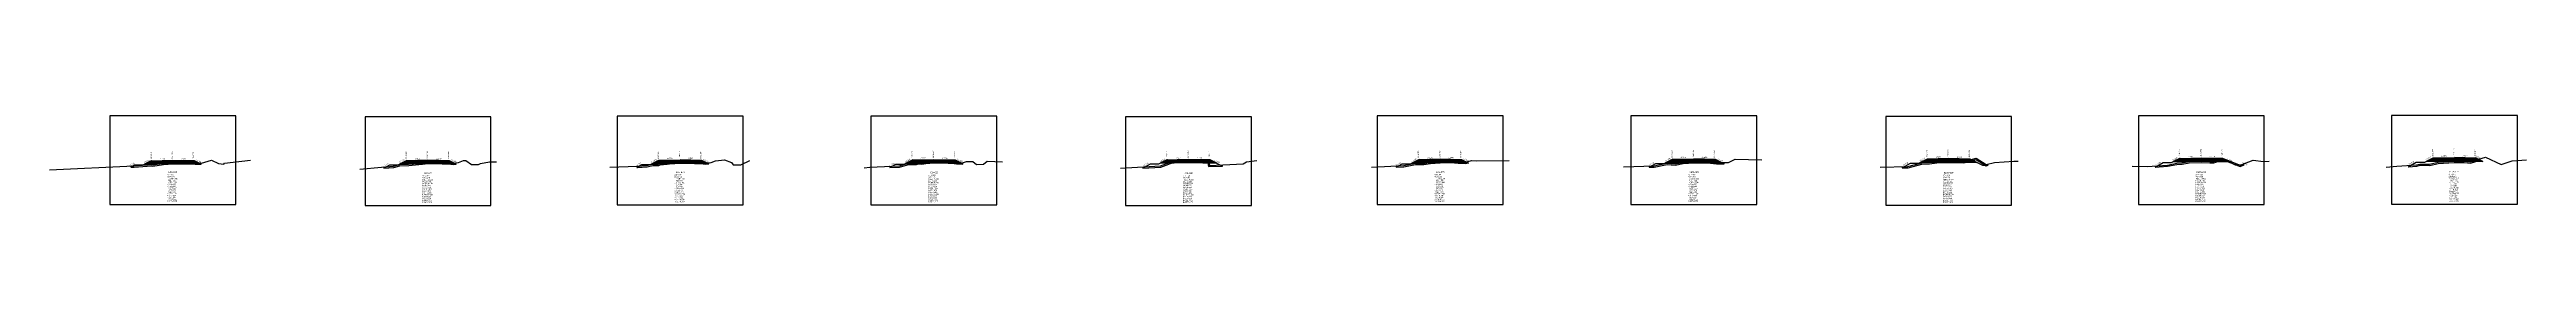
# Model space of a CAD drawing. Extents: x -7 to 78429, y 1189 to 1262.
# Drawn here: x 34332 to 34916, y 1230 to 1251 of the extents above; entities that cross this region are included whole.
import ezdxf
from ezdxf.enums import TextEntityAlignment as Align

# ---------------------------------------------------------------- set-up
doc = ezdxf.new("R2010")
doc.units = 0

msp = doc.modelspace()

# ---------------------------------------------------------------- linework, layer by layer
at = {"layer": 'A4_BORDER', "color": 7}
for points in [[(34345.98, 1229.894), (34375.68, 1229.894), (34375.68, 1250.894), (34345.98, 1250.894), (34345.98, 1229.894)], [(34406.173, 1229.672), (34435.873, 1229.672), (34435.873, 1250.672), (34406.173, 1250.672), (34406.173, 1229.672)], [(34465.668, 1229.85), (34495.368, 1229.85), (34495.368, 1250.85), (34465.668, 1250.85), (34465.668, 1229.85)], [(34525.544, 1229.808), (34555.244, 1229.808), (34555.244, 1250.808), (34525.544, 1250.808), (34525.544, 1229.808)], [(34585.62, 1229.653), (34615.32, 1229.653), (34615.32, 1250.653), (34585.62, 1250.653), (34585.62, 1229.653)], [(34644.977, 1229.909), (34674.677, 1229.909), (34674.677, 1250.909), (34644.977, 1250.909), (34644.977, 1229.909)], [(34704.823, 1229.894), (34734.523, 1229.894), (34734.523, 1250.894), (34704.823, 1250.894), (34704.823, 1229.894)], [(34764.927, 1229.748), (34794.627, 1229.748), (34794.627, 1250.748), (34764.927, 1250.748), (34764.927, 1229.748)], [(34824.53, 1229.904), (34854.23, 1229.904), (34854.23, 1250.904), (34824.53, 1250.904), (34824.53, 1229.904)], [(34884.245, 1230.014), (34913.945, 1230.014), (34913.945, 1251.014), (34884.245, 1251.014), (34884.245, 1230.014)]]:
    msp.add_lwpolyline(points, dxfattribs=at)
at = {"layer": 'CLEAR_GROUND', "color": 8}
for points in [[(34350.904, 1238.744), (34351.679, 1238.78), (34355.776, 1239.093), (34356.151, 1238.999), (34358.662, 1239.369), (34360.82, 1239.557), (34364.071, 1239.565), (34366.076, 1239.431), (34367.499, 1239.438)], [(34410.604, 1238.522), (34412.979, 1238.701), (34414.4, 1239.067), (34416.477, 1239.133), (34418.12, 1239.336), (34419.717, 1239.462), (34421.077, 1239.631), (34424.808, 1239.692), (34426.982, 1239.408), (34427.704, 1239.492)], [(34470.304, 1238.7), (34470.42, 1238.705), (34472.738, 1238.837), (34474.069, 1239.18), (34475.46, 1239.168), (34475.835, 1239.347), (34477.481, 1239.441), (34478.006, 1239.577), (34479.247, 1239.621), (34480.568, 1239.795), (34484.162, 1239.833), (34486.448, 1239.498), (34487.267, 1239.519)], [(34530.004, 1238.658), (34532.273, 1238.737), (34534.181, 1239.304), (34536.259, 1239.352), (34536.735, 1239.539), (34537.509, 1239.478), (34538.486, 1239.647), (34540.396, 1239.803), (34543.6, 1239.886), (34545.74, 1239.522), (34547.174, 1239.503), (34547.246, 1239.526)], [(34589.704, 1238.503), (34593.882, 1238.75), (34598.072, 1240.302), (34598.934, 1240.122), (34600.482, 1240.169), (34604.442, 1240.192), (34604.898, 1240.261), (34605.185, 1238.877), (34608.455, 1239.019)], [(34649.404, 1238.759), (34651.261, 1238.847), (34654.031, 1239.398), (34655.981, 1239.362), (34657.519, 1239.63), (34659.831, 1239.816), (34663.156, 1239.841), (34664.033, 1239.674), (34665.856, 1239.601), (34666.443, 1239.764)], [(34709.104, 1238.744), (34710.303, 1238.784), (34713.333, 1239.364), (34715.246, 1239.225), (34717.146, 1239.596), (34719.696, 1239.779), (34722.887, 1239.788), (34724.976, 1239.531), (34726.845, 1239.554)], [(34768.804, 1238.598), (34770.194, 1238.634), (34773.472, 1239.491), (34775.233, 1239.58), (34776.977, 1239.773), (34779.85, 1239.899), (34782.115, 1239.892), (34783.353, 1239.773), (34786.229, 1240.596), (34788.612, 1239.098), (34789.136, 1239.225)], [(34828.504, 1238.754), (34831.444, 1238.958), (34833.618, 1239.422), (34834.844, 1239.448), (34836.535, 1239.788), (34839.364, 1239.862), (34841.421, 1239.811), (34842.376, 1239.803), (34844.543, 1240.504), (34848.572, 1238.932), (34849.46, 1239.272)], [(34888.204, 1238.864), (34890.194, 1238.986), (34891.002, 1239.204), (34893.274, 1239.156), (34895.28, 1239.618), (34899.04, 1239.898), (34901.363, 1239.853), (34902.86, 1239.697), (34905.142, 1240.421)]]:
    msp.add_lwpolyline(points, dxfattribs=at)
at = {"layer": 'DESIGN_ROAD_TRIMMED', "color": 1}
for points in [[(34350.904, 1238.744), (34351.83, 1239.273), (34353.83, 1239.273), (34355.83, 1240.273), (34355.83, 1240.273), (34355.725, 1240.22), (34355.725, 1240.22), (34355.409, 1240.062), (34355.409, 1240.062), (34355.093, 1239.905), (34355.093, 1239.905), (34354.777, 1239.747), (34354.777, 1239.747), (34354.462, 1239.589), (34354.462, 1239.589), (34354.146, 1239.431), (34360.83, 1239.598), (34360.83, 1239.748), (34360.83, 1239.748), (34360.83, 1239.898), (34360.83, 1239.898), (34360.83, 1240.048), (34360.83, 1240.048), (34360.83, 1240.198), (34360.83, 1240.198), (34360.83, 1240.348), (34360.83, 1240.348), (34360.83, 1240.398), (34360.83, 1240.398), (34360.83, 1240.398), (34360.83, 1240.398), (34360.83, 1240.398), (34360.83, 1240.348), (34360.83, 1240.348), (34360.83, 1240.198), (34360.83, 1240.198), (34360.83, 1240.048), (34360.83, 1240.048), (34360.83, 1239.898), (34360.83, 1239.898), (34360.83, 1239.748), (34360.83, 1239.748), (34360.83, 1239.598), (34367.514, 1239.431), (34367.198, 1239.589), (34367.198, 1239.589), (34366.883, 1239.747), (34366.883, 1239.747), (34366.567, 1239.905), (34366.567, 1239.905), (34366.251, 1240.062), (34366.251, 1240.062), (34365.935, 1240.22), (34365.935, 1240.22), (34365.83, 1240.273), (34365.83, 1240.273), (34367.499, 1239.438)], [(34410.604, 1238.522), (34412.023, 1239.333), (34414.023, 1239.333), (34416.023, 1240.333), (34416.023, 1240.333), (34415.918, 1240.28), (34415.918, 1240.28), (34415.602, 1240.122), (34415.602, 1240.122), (34415.286, 1239.965), (34415.286, 1239.965), (34414.971, 1239.807), (34414.971, 1239.807), (34414.655, 1239.649), (34414.655, 1239.649), (34414.339, 1239.491), (34421.023, 1239.658), (34421.023, 1239.808), (34421.023, 1239.808), (34421.023, 1239.958), (34421.023, 1239.958), (34421.023, 1240.108), (34421.023, 1240.108), (34421.023, 1240.258), (34421.023, 1240.258), (34421.023, 1240.408), (34421.023, 1240.408), (34421.023, 1240.458), (34421.023, 1240.458), (34421.023, 1240.458), (34421.023, 1240.458), (34421.023, 1240.458), (34421.023, 1240.408), (34421.023, 1240.408), (34421.023, 1240.258), (34421.023, 1240.258), (34421.023, 1240.108), (34421.023, 1240.108), (34421.023, 1239.958), (34421.023, 1239.958), (34421.023, 1239.808), (34421.023, 1239.808), (34421.023, 1239.658), (34427.707, 1239.491), (34427.392, 1239.649), (34427.392, 1239.649), (34427.076, 1239.807), (34427.076, 1239.807), (34426.76, 1239.965), (34426.76, 1239.965), (34426.444, 1240.122), (34426.444, 1240.122), (34426.128, 1240.28), (34426.128, 1240.28), (34426.023, 1240.333), (34426.023, 1240.333), (34427.704, 1239.492)], [(34470.304, 1238.7), (34471.518, 1239.393), (34473.518, 1239.393), (34475.518, 1240.393), (34475.518, 1240.393), (34475.413, 1240.34), (34475.413, 1240.34), (34475.097, 1240.182), (34475.097, 1240.182), (34474.781, 1240.025), (34474.781, 1240.025), (34474.465, 1239.867), (34474.465, 1239.867), (34474.149, 1239.709), (34474.149, 1239.709), (34473.834, 1239.551), (34480.518, 1239.718), (34480.518, 1239.868), (34480.518, 1239.868), (34480.518, 1240.018), (34480.518, 1240.018), (34480.518, 1240.168), (34480.518, 1240.168), (34480.518, 1240.318), (34480.518, 1240.318), (34480.518, 1240.468), (34480.518, 1240.468), (34480.518, 1240.518), (34480.518, 1240.518), (34480.518, 1240.518), (34480.518, 1240.518), (34480.518, 1240.518), (34480.518, 1240.468), (34480.518, 1240.468), (34480.518, 1240.318), (34480.518, 1240.318), (34480.518, 1240.168), (34480.518, 1240.168), (34480.518, 1240.018), (34480.518, 1240.018), (34480.518, 1239.868), (34480.518, 1239.868), (34480.518, 1239.718), (34487.202, 1239.551), (34486.886, 1239.709), (34486.886, 1239.709), (34486.57, 1239.867), (34486.57, 1239.867), (34486.255, 1240.025), (34486.255, 1240.025), (34485.939, 1240.182), (34485.939, 1240.182), (34485.623, 1240.34), (34485.623, 1240.34), (34485.518, 1240.393), (34485.518, 1240.393), (34487.267, 1239.519)], [(34530.004, 1238.658), (34531.394, 1239.452), (34533.394, 1239.452), (34535.394, 1240.452), (34535.394, 1240.452), (34535.289, 1240.399), (34535.289, 1240.399), (34534.973, 1240.241), (34534.973, 1240.241), (34534.657, 1240.084), (34534.657, 1240.084), (34534.341, 1239.926), (34534.341, 1239.926), (34534.026, 1239.768), (34534.026, 1239.768), (34533.71, 1239.61), (34540.394, 1239.777), (34540.394, 1239.927), (34540.394, 1239.927), (34540.394, 1240.077), (34540.394, 1240.077), (34540.394, 1240.227), (34540.394, 1240.227), (34540.394, 1240.377), (34540.394, 1240.377), (34540.394, 1240.527), (34540.394, 1240.527), (34540.394, 1240.577), (34540.394, 1240.577), (34540.394, 1240.577), (34540.394, 1240.577), (34540.394, 1240.577), (34540.394, 1240.527), (34540.394, 1240.527), (34540.394, 1240.377), (34540.394, 1240.377), (34540.394, 1240.227), (34540.394, 1240.227), (34540.394, 1240.077), (34540.394, 1240.077), (34540.394, 1239.927), (34540.394, 1239.927), (34540.394, 1239.777), (34547.078, 1239.61), (34546.763, 1239.768), (34546.763, 1239.768), (34546.447, 1239.926), (34546.447, 1239.926), (34546.131, 1240.084), (34546.131, 1240.084), (34545.815, 1240.241), (34545.815, 1240.241), (34545.499, 1240.399), (34545.499, 1240.399), (34545.394, 1240.452), (34545.394, 1240.452), (34547.246, 1239.526)], [(34589.704, 1238.503), (34591.47, 1239.512), (34593.47, 1239.512), (34595.47, 1240.512), (34595.47, 1240.512), (34595.364, 1240.459), (34595.364, 1240.459), (34595.049, 1240.301), (34595.049, 1240.301), (34594.733, 1240.144), (34594.733, 1240.144), (34594.417, 1239.986), (34594.417, 1239.986), (34594.101, 1239.828), (34594.101, 1239.828), (34593.785, 1239.67), (34600.47, 1239.837), (34600.47, 1239.987), (34600.47, 1239.987), (34600.47, 1240.137), (34600.47, 1240.137), (34600.47, 1240.287), (34600.47, 1240.287), (34600.47, 1240.437), (34600.47, 1240.437), (34600.47, 1240.587), (34600.47, 1240.587), (34600.47, 1240.637), (34600.47, 1240.637), (34600.47, 1240.637), (34600.47, 1240.637), (34600.47, 1240.637), (34600.47, 1240.587), (34600.47, 1240.587), (34600.47, 1240.437), (34600.47, 1240.437), (34600.47, 1240.287), (34600.47, 1240.287), (34600.47, 1240.137), (34600.47, 1240.137), (34600.47, 1239.987), (34600.47, 1239.987), (34600.47, 1239.837), (34607.154, 1239.67), (34606.838, 1239.828), (34606.838, 1239.828), (34606.522, 1239.986), (34606.522, 1239.986), (34606.206, 1240.144), (34606.206, 1240.144), (34605.891, 1240.301), (34605.891, 1240.301), (34605.575, 1240.459), (34605.575, 1240.459), (34605.47, 1240.512), (34605.47, 1240.512), (34608.455, 1239.019)], [(34649.404, 1238.759), (34650.827, 1239.572), (34652.827, 1239.572), (34654.827, 1240.572), (34654.827, 1240.572), (34654.722, 1240.519), (34654.722, 1240.519), (34654.406, 1240.361), (34654.406, 1240.361), (34654.09, 1240.204), (34654.09, 1240.204), (34653.774, 1240.046), (34653.774, 1240.046), (34653.458, 1239.888), (34653.458, 1239.888), (34653.143, 1239.73), (34659.827, 1239.897), (34659.827, 1240.047), (34659.827, 1240.047), (34659.827, 1240.197), (34659.827, 1240.197), (34659.827, 1240.347), (34659.827, 1240.347), (34659.827, 1240.497), (34659.827, 1240.497), (34659.827, 1240.647), (34659.827, 1240.647), (34659.827, 1240.697), (34659.827, 1240.697), (34659.827, 1240.697), (34659.827, 1240.697), (34659.827, 1240.697), (34659.827, 1240.647), (34659.827, 1240.647), (34659.827, 1240.497), (34659.827, 1240.497), (34659.827, 1240.347), (34659.827, 1240.347), (34659.827, 1240.197), (34659.827, 1240.197), (34659.827, 1240.047), (34659.827, 1240.047), (34659.827, 1239.897), (34666.511, 1239.73), (34666.195, 1239.888), (34666.195, 1239.888), (34665.88, 1240.046), (34665.88, 1240.046), (34665.564, 1240.204), (34665.564, 1240.204), (34665.248, 1240.361), (34665.248, 1240.361), (34664.932, 1240.519), (34664.932, 1240.519), (34664.827, 1240.572), (34664.827, 1240.572), (34666.443, 1239.764)], [(34709.104, 1238.744), (34710.673, 1239.64), (34712.673, 1239.64), (34714.673, 1240.64), (34714.673, 1240.64), (34714.568, 1240.587), (34714.568, 1240.587), (34714.252, 1240.429), (34714.252, 1240.429), (34713.936, 1240.272), (34713.936, 1240.272), (34713.621, 1240.114), (34713.621, 1240.114), (34713.305, 1239.956), (34713.305, 1239.956), (34712.989, 1239.798), (34719.673, 1239.965), (34719.673, 1240.115), (34719.673, 1240.115), (34719.673, 1240.265), (34719.673, 1240.265), (34719.673, 1240.415), (34719.673, 1240.415), (34719.673, 1240.565), (34719.673, 1240.565), (34719.673, 1240.715), (34719.673, 1240.715), (34719.673, 1240.765), (34719.673, 1240.765), (34719.673, 1240.765), (34719.673, 1240.765), (34719.673, 1240.765), (34719.673, 1240.715), (34719.673, 1240.715), (34719.673, 1240.565), (34719.673, 1240.565), (34719.673, 1240.415), (34719.673, 1240.415), (34719.673, 1240.265), (34719.673, 1240.265), (34719.673, 1240.115), (34719.673, 1240.115), (34719.673, 1239.965), (34726.357, 1239.798), (34726.042, 1239.956), (34726.042, 1239.956), (34725.726, 1240.114), (34725.726, 1240.114), (34725.41, 1240.272), (34725.41, 1240.272), (34725.094, 1240.429), (34725.094, 1240.429), (34724.778, 1240.587), (34724.778, 1240.587), (34724.673, 1240.64), (34724.673, 1240.64), (34726.845, 1239.554)], [(34768.804, 1238.598), (34770.777, 1239.725), (34772.777, 1239.725), (34774.777, 1240.725), (34774.777, 1240.725), (34774.672, 1240.672), (34774.672, 1240.672), (34774.356, 1240.514), (34774.356, 1240.514), (34774.04, 1240.357), (34774.04, 1240.357), (34773.724, 1240.199), (34773.724, 1240.199), (34773.408, 1240.041), (34773.408, 1240.041), (34773.093, 1239.883), (34779.777, 1240.05), (34779.777, 1240.2), (34779.777, 1240.2), (34779.777, 1240.35), (34779.777, 1240.35), (34779.777, 1240.5), (34779.777, 1240.5), (34779.777, 1240.65), (34779.777, 1240.65), (34779.777, 1240.8), (34779.777, 1240.8), (34779.777, 1240.85), (34779.777, 1240.85), (34779.777, 1240.85), (34779.777, 1240.85), (34779.777, 1240.85), (34779.777, 1240.8), (34779.777, 1240.8), (34779.777, 1240.65), (34779.777, 1240.65), (34779.777, 1240.5), (34779.777, 1240.5), (34779.777, 1240.35), (34779.777, 1240.35), (34779.777, 1240.2), (34779.777, 1240.2), (34779.777, 1240.05), (34786.461, 1239.883), (34786.145, 1240.041), (34786.145, 1240.041), (34785.83, 1240.199), (34785.83, 1240.199), (34785.514, 1240.357), (34785.514, 1240.357), (34785.198, 1240.514), (34785.198, 1240.514), (34784.882, 1240.672), (34784.882, 1240.672), (34784.777, 1240.725), (34784.777, 1240.725), (34787.777, 1239.225), (34789.136, 1239.225)], [(34828.504, 1238.754), (34830.38, 1239.826), (34832.38, 1239.826), (34834.38, 1240.826), (34834.38, 1240.826), (34834.275, 1240.773), (34834.275, 1240.773), (34833.959, 1240.615), (34833.959, 1240.615), (34833.643, 1240.458), (34833.643, 1240.458), (34833.327, 1240.3), (34833.327, 1240.3), (34833.012, 1240.142), (34833.012, 1240.142), (34832.696, 1239.984), (34839.38, 1240.151), (34839.38, 1240.301), (34839.38, 1240.301), (34839.38, 1240.451), (34839.38, 1240.451), (34839.38, 1240.601), (34839.38, 1240.601), (34839.38, 1240.751), (34839.38, 1240.751), (34839.38, 1240.901), (34839.38, 1240.901), (34839.38, 1240.951), (34839.38, 1240.951), (34839.38, 1240.951), (34839.38, 1240.951), (34839.38, 1240.951), (34839.38, 1240.901), (34839.38, 1240.901), (34839.38, 1240.751), (34839.38, 1240.751), (34839.38, 1240.601), (34839.38, 1240.601), (34839.38, 1240.451), (34839.38, 1240.451), (34839.38, 1240.301), (34839.38, 1240.301), (34839.38, 1240.151), (34846.064, 1239.984), (34845.748, 1240.142), (34845.748, 1240.142), (34845.433, 1240.3), (34845.433, 1240.3), (34845.117, 1240.458), (34845.117, 1240.458), (34844.801, 1240.615), (34844.801, 1240.615), (34844.485, 1240.773), (34844.485, 1240.773), (34844.38, 1240.826), (34844.38, 1240.826), (34847.38, 1239.326), (34849.38, 1239.326), (34849.46, 1239.272)], [(34888.204, 1238.864), (34890.095, 1239.944), (34892.095, 1239.944), (34894.095, 1240.944), (34894.095, 1240.944), (34893.99, 1240.891), (34893.99, 1240.891), (34893.674, 1240.733), (34893.674, 1240.733), (34893.358, 1240.576), (34893.358, 1240.576), (34893.043, 1240.418), (34893.043, 1240.418), (34892.727, 1240.26), (34892.727, 1240.26), (34892.411, 1240.102), (34899.095, 1240.269), (34899.095, 1240.419), (34899.095, 1240.419), (34899.095, 1240.569), (34899.095, 1240.569), (34899.095, 1240.719), (34899.095, 1240.719), (34899.095, 1240.869), (34899.095, 1240.869), (34899.095, 1241.019), (34899.095, 1241.019), (34899.095, 1241.069), (34899.095, 1241.069), (34899.095, 1241.069), (34899.095, 1241.069), (34899.095, 1241.069), (34899.095, 1241.019), (34899.095, 1241.019), (34899.095, 1240.869), (34899.095, 1240.869), (34899.095, 1240.719), (34899.095, 1240.719), (34899.095, 1240.569), (34899.095, 1240.569), (34899.095, 1240.419), (34899.095, 1240.419), (34899.095, 1240.269), (34905.779, 1240.102), (34905.464, 1240.26), (34905.464, 1240.26), (34905.148, 1240.418), (34905.148, 1240.418), (34904.832, 1240.576), (34904.832, 1240.576), (34904.516, 1240.733), (34904.516, 1240.733), (34904.2, 1240.891), (34904.2, 1240.891), (34904.095, 1240.944), (34904.095, 1240.944), (34905.142, 1240.421)]]:
    msp.add_lwpolyline(points, dxfattribs=at)
at = {"layer": 'FINISHED_ROAD', "color": 2}
for points in [[(34351.83, 1239.273), (34353.83, 1239.273), (34355.83, 1240.273), (34355.83, 1240.273), (34360.83, 1240.398), (34365.83, 1240.273), (34365.83, 1240.273)], [(34412.023, 1239.333), (34414.023, 1239.333), (34416.023, 1240.333), (34416.023, 1240.333), (34421.023, 1240.458), (34426.023, 1240.333), (34426.023, 1240.333)], [(34471.518, 1239.393), (34473.518, 1239.393), (34475.518, 1240.393), (34475.518, 1240.393), (34480.518, 1240.518), (34485.518, 1240.393), (34485.518, 1240.393)], [(34531.394, 1239.452), (34533.394, 1239.452), (34535.394, 1240.452), (34535.394, 1240.452), (34540.394, 1240.577), (34545.394, 1240.452), (34545.394, 1240.452)], [(34591.47, 1239.512), (34593.47, 1239.512), (34595.47, 1240.512), (34595.47, 1240.512), (34600.47, 1240.637), (34605.47, 1240.512), (34605.47, 1240.512)], [(34650.827, 1239.572), (34652.827, 1239.572), (34654.827, 1240.572), (34654.827, 1240.572), (34659.827, 1240.697), (34664.827, 1240.572), (34664.827, 1240.572)], [(34710.673, 1239.64), (34712.673, 1239.64), (34714.673, 1240.64), (34714.673, 1240.64), (34719.673, 1240.765), (34724.673, 1240.64), (34724.673, 1240.64)], [(34770.777, 1239.725), (34772.777, 1239.725), (34774.777, 1240.725), (34774.777, 1240.725), (34779.777, 1240.85), (34784.777, 1240.725), (34784.777, 1240.725), (34787.777, 1239.225)], [(34830.38, 1239.826), (34832.38, 1239.826), (34834.38, 1240.826), (34834.38, 1240.826), (34839.38, 1240.951), (34844.38, 1240.826), (34844.38, 1240.826), (34847.38, 1239.326), (34849.38, 1239.326)], [(34890.095, 1239.944), (34892.095, 1239.944), (34894.095, 1240.944), (34894.095, 1240.944), (34899.095, 1241.069), (34904.095, 1240.944), (34904.095, 1240.944)]]:
    msp.add_lwpolyline(points, dxfattribs=at)
at = {"layer": 'LAYER_0', "color": 4}
for points in [[(34355.83, 1240.273), (34355.725, 1240.22), (34360.83, 1240.348), (34360.83, 1240.398)], [(34416.023, 1240.333), (34415.918, 1240.28), (34421.023, 1240.408), (34421.023, 1240.458)], [(34475.518, 1240.393), (34475.413, 1240.34), (34480.518, 1240.468), (34480.518, 1240.518)], [(34535.394, 1240.452), (34535.289, 1240.399), (34540.394, 1240.527), (34540.394, 1240.577)], [(34595.47, 1240.512), (34595.364, 1240.459), (34600.47, 1240.587), (34600.47, 1240.637)], [(34654.827, 1240.572), (34654.722, 1240.519), (34659.827, 1240.647), (34659.827, 1240.697)], [(34714.673, 1240.64), (34714.568, 1240.587), (34719.673, 1240.715), (34719.673, 1240.765)], [(34774.777, 1240.725), (34774.672, 1240.672), (34779.777, 1240.8), (34779.777, 1240.85)], [(34834.38, 1240.826), (34834.275, 1240.773), (34839.38, 1240.901), (34839.38, 1240.951)], [(34894.095, 1240.944), (34893.99, 1240.891), (34899.095, 1241.019), (34899.095, 1241.069)]]:
    msp.add_lwpolyline(points, dxfattribs=at)
at = {"layer": 'LAYER_1', "color": 4}
for points in [[(34355.725, 1240.22), (34355.409, 1240.062), (34360.83, 1240.198), (34360.83, 1240.348)], [(34415.918, 1240.28), (34415.602, 1240.122), (34421.023, 1240.258), (34421.023, 1240.408)], [(34475.413, 1240.34), (34475.097, 1240.182), (34480.518, 1240.318), (34480.518, 1240.468)], [(34535.289, 1240.399), (34534.973, 1240.241), (34540.394, 1240.377), (34540.394, 1240.527)], [(34595.364, 1240.459), (34595.049, 1240.301), (34600.47, 1240.437), (34600.47, 1240.587)], [(34654.722, 1240.519), (34654.406, 1240.361), (34659.827, 1240.497), (34659.827, 1240.647)], [(34714.568, 1240.587), (34714.252, 1240.429), (34719.673, 1240.565), (34719.673, 1240.715)], [(34774.672, 1240.672), (34774.356, 1240.514), (34779.777, 1240.65), (34779.777, 1240.8)], [(34834.275, 1240.773), (34833.959, 1240.615), (34839.38, 1240.751), (34839.38, 1240.901)], [(34893.99, 1240.891), (34893.674, 1240.733), (34899.095, 1240.869), (34899.095, 1241.019)]]:
    msp.add_lwpolyline(points, dxfattribs=at)
at = {"layer": 'LAYER_10', "color": 6}
for points in [[(34366.883, 1239.747), (34367.198, 1239.589), (34360.83, 1239.748), (34360.83, 1239.898)], [(34427.076, 1239.807), (34427.392, 1239.649), (34421.023, 1239.808), (34421.023, 1239.958)], [(34486.57, 1239.867), (34486.886, 1239.709), (34480.518, 1239.868), (34480.518, 1240.018)], [(34546.447, 1239.926), (34546.763, 1239.768), (34540.394, 1239.927), (34540.394, 1240.077)], [(34606.522, 1239.986), (34606.838, 1239.828), (34600.47, 1239.987), (34600.47, 1240.137)], [(34665.88, 1240.046), (34666.195, 1239.888), (34659.827, 1240.047), (34659.827, 1240.197)], [(34725.726, 1240.114), (34726.042, 1239.956), (34719.673, 1240.115), (34719.673, 1240.265)], [(34785.83, 1240.199), (34786.145, 1240.041), (34779.777, 1240.2), (34779.777, 1240.35)], [(34845.433, 1240.3), (34845.748, 1240.142), (34839.38, 1240.301), (34839.38, 1240.451)], [(34905.148, 1240.418), (34905.464, 1240.26), (34899.095, 1240.419), (34899.095, 1240.569)]]:
    msp.add_lwpolyline(points, dxfattribs=at)
at = {"layer": 'LAYER_11', "color": 6}
for points in [[(34367.198, 1239.589), (34367.514, 1239.431), (34360.83, 1239.598), (34360.83, 1239.748)], [(34427.392, 1239.649), (34427.707, 1239.491), (34421.023, 1239.658), (34421.023, 1239.808)], [(34486.886, 1239.709), (34487.202, 1239.551), (34480.518, 1239.718), (34480.518, 1239.868)], [(34546.763, 1239.768), (34547.078, 1239.61), (34540.394, 1239.777), (34540.394, 1239.927)], [(34606.838, 1239.828), (34607.154, 1239.67), (34600.47, 1239.837), (34600.47, 1239.987)], [(34666.195, 1239.888), (34666.511, 1239.73), (34659.827, 1239.897), (34659.827, 1240.047)], [(34726.042, 1239.956), (34726.357, 1239.798), (34719.673, 1239.965), (34719.673, 1240.115)], [(34786.145, 1240.041), (34786.461, 1239.883), (34779.777, 1240.05), (34779.777, 1240.2)], [(34845.748, 1240.142), (34846.064, 1239.984), (34839.38, 1240.151), (34839.38, 1240.301)], [(34905.464, 1240.26), (34905.779, 1240.102), (34899.095, 1240.269), (34899.095, 1240.419)]]:
    msp.add_lwpolyline(points, dxfattribs=at)
at = {"layer": 'LAYER_2', "color": 4}
for points in [[(34355.409, 1240.062), (34355.093, 1239.905), (34360.83, 1240.048), (34360.83, 1240.198)], [(34415.602, 1240.122), (34415.286, 1239.965), (34421.023, 1240.108), (34421.023, 1240.258)], [(34475.097, 1240.182), (34474.781, 1240.025), (34480.518, 1240.168), (34480.518, 1240.318)], [(34534.973, 1240.241), (34534.657, 1240.084), (34540.394, 1240.227), (34540.394, 1240.377)], [(34595.049, 1240.301), (34594.733, 1240.144), (34600.47, 1240.287), (34600.47, 1240.437)], [(34654.406, 1240.361), (34654.09, 1240.204), (34659.827, 1240.347), (34659.827, 1240.497)], [(34714.252, 1240.429), (34713.936, 1240.272), (34719.673, 1240.415), (34719.673, 1240.565)], [(34774.356, 1240.514), (34774.04, 1240.357), (34779.777, 1240.5), (34779.777, 1240.65)], [(34833.959, 1240.615), (34833.643, 1240.458), (34839.38, 1240.601), (34839.38, 1240.751)], [(34893.674, 1240.733), (34893.358, 1240.576), (34899.095, 1240.719), (34899.095, 1240.869)]]:
    msp.add_lwpolyline(points, dxfattribs=at)
at = {"layer": 'LAYER_3', "color": 4}
for points in [[(34355.093, 1239.905), (34354.777, 1239.747), (34360.83, 1239.898), (34360.83, 1240.048)], [(34415.286, 1239.965), (34414.971, 1239.807), (34421.023, 1239.958), (34421.023, 1240.108)], [(34474.781, 1240.025), (34474.465, 1239.867), (34480.518, 1240.018), (34480.518, 1240.168)], [(34534.657, 1240.084), (34534.341, 1239.926), (34540.394, 1240.077), (34540.394, 1240.227)], [(34594.733, 1240.144), (34594.417, 1239.986), (34600.47, 1240.137), (34600.47, 1240.287)], [(34654.09, 1240.204), (34653.774, 1240.046), (34659.827, 1240.197), (34659.827, 1240.347)], [(34713.936, 1240.272), (34713.621, 1240.114), (34719.673, 1240.265), (34719.673, 1240.415)], [(34774.04, 1240.357), (34773.724, 1240.199), (34779.777, 1240.35), (34779.777, 1240.5)], [(34833.643, 1240.458), (34833.327, 1240.3), (34839.38, 1240.451), (34839.38, 1240.601)], [(34893.358, 1240.576), (34893.043, 1240.418), (34899.095, 1240.569), (34899.095, 1240.719)]]:
    msp.add_lwpolyline(points, dxfattribs=at)
at = {"layer": 'LAYER_4', "color": 4}
for points in [[(34354.777, 1239.747), (34354.462, 1239.589), (34360.83, 1239.748), (34360.83, 1239.898)], [(34414.971, 1239.807), (34414.655, 1239.649), (34421.023, 1239.808), (34421.023, 1239.958)], [(34474.465, 1239.867), (34474.149, 1239.709), (34480.518, 1239.868), (34480.518, 1240.018)], [(34534.341, 1239.926), (34534.026, 1239.768), (34540.394, 1239.927), (34540.394, 1240.077)], [(34594.417, 1239.986), (34594.101, 1239.828), (34600.47, 1239.987), (34600.47, 1240.137)], [(34653.774, 1240.046), (34653.458, 1239.888), (34659.827, 1240.047), (34659.827, 1240.197)], [(34713.621, 1240.114), (34713.305, 1239.956), (34719.673, 1240.115), (34719.673, 1240.265)], [(34773.724, 1240.199), (34773.408, 1240.041), (34779.777, 1240.2), (34779.777, 1240.35)], [(34833.327, 1240.3), (34833.012, 1240.142), (34839.38, 1240.301), (34839.38, 1240.451)], [(34893.043, 1240.418), (34892.727, 1240.26), (34899.095, 1240.419), (34899.095, 1240.569)]]:
    msp.add_lwpolyline(points, dxfattribs=at)
at = {"layer": 'LAYER_5', "color": 4}
for points in [[(34354.462, 1239.589), (34354.146, 1239.431), (34360.83, 1239.598), (34360.83, 1239.748)], [(34414.655, 1239.649), (34414.339, 1239.491), (34421.023, 1239.658), (34421.023, 1239.808)], [(34474.149, 1239.709), (34473.834, 1239.551), (34480.518, 1239.718), (34480.518, 1239.868)], [(34534.026, 1239.768), (34533.71, 1239.61), (34540.394, 1239.777), (34540.394, 1239.927)], [(34594.101, 1239.828), (34593.785, 1239.67), (34600.47, 1239.837), (34600.47, 1239.987)], [(34653.458, 1239.888), (34653.143, 1239.73), (34659.827, 1239.897), (34659.827, 1240.047)], [(34713.305, 1239.956), (34712.989, 1239.798), (34719.673, 1239.965), (34719.673, 1240.115)], [(34773.408, 1240.041), (34773.093, 1239.883), (34779.777, 1240.05), (34779.777, 1240.2)], [(34833.012, 1240.142), (34832.696, 1239.984), (34839.38, 1240.151), (34839.38, 1240.301)], [(34892.727, 1240.26), (34892.411, 1240.102), (34899.095, 1240.269), (34899.095, 1240.419)]]:
    msp.add_lwpolyline(points, dxfattribs=at)
at = {"layer": 'LAYER_6', "color": 6}
for points in [[(34365.83, 1240.273), (34365.935, 1240.22), (34360.83, 1240.348), (34360.83, 1240.398)], [(34426.023, 1240.333), (34426.128, 1240.28), (34421.023, 1240.408), (34421.023, 1240.458)], [(34485.518, 1240.393), (34485.623, 1240.34), (34480.518, 1240.468), (34480.518, 1240.518)], [(34545.394, 1240.452), (34545.499, 1240.399), (34540.394, 1240.527), (34540.394, 1240.577)], [(34605.47, 1240.512), (34605.575, 1240.459), (34600.47, 1240.587), (34600.47, 1240.637)], [(34664.827, 1240.572), (34664.932, 1240.519), (34659.827, 1240.647), (34659.827, 1240.697)], [(34724.673, 1240.64), (34724.778, 1240.587), (34719.673, 1240.715), (34719.673, 1240.765)], [(34784.777, 1240.725), (34784.882, 1240.672), (34779.777, 1240.8), (34779.777, 1240.85)], [(34844.38, 1240.826), (34844.485, 1240.773), (34839.38, 1240.901), (34839.38, 1240.951)], [(34904.095, 1240.944), (34904.2, 1240.891), (34899.095, 1241.019), (34899.095, 1241.069)]]:
    msp.add_lwpolyline(points, dxfattribs=at)
at = {"layer": 'LAYER_7', "color": 6}
for points in [[(34365.935, 1240.22), (34366.251, 1240.062), (34360.83, 1240.198), (34360.83, 1240.348)], [(34426.128, 1240.28), (34426.444, 1240.122), (34421.023, 1240.258), (34421.023, 1240.408)], [(34485.623, 1240.34), (34485.939, 1240.182), (34480.518, 1240.318), (34480.518, 1240.468)], [(34545.499, 1240.399), (34545.815, 1240.241), (34540.394, 1240.377), (34540.394, 1240.527)], [(34605.575, 1240.459), (34605.891, 1240.301), (34600.47, 1240.437), (34600.47, 1240.587)], [(34664.932, 1240.519), (34665.248, 1240.361), (34659.827, 1240.497), (34659.827, 1240.647)], [(34724.778, 1240.587), (34725.094, 1240.429), (34719.673, 1240.565), (34719.673, 1240.715)], [(34784.882, 1240.672), (34785.198, 1240.514), (34779.777, 1240.65), (34779.777, 1240.8)], [(34844.485, 1240.773), (34844.801, 1240.615), (34839.38, 1240.751), (34839.38, 1240.901)], [(34904.2, 1240.891), (34904.516, 1240.733), (34899.095, 1240.869), (34899.095, 1241.019)]]:
    msp.add_lwpolyline(points, dxfattribs=at)
at = {"layer": 'LAYER_8', "color": 6}
for points in [[(34366.251, 1240.062), (34366.567, 1239.905), (34360.83, 1240.048), (34360.83, 1240.198)], [(34426.444, 1240.122), (34426.76, 1239.965), (34421.023, 1240.108), (34421.023, 1240.258)], [(34485.939, 1240.182), (34486.255, 1240.025), (34480.518, 1240.168), (34480.518, 1240.318)], [(34545.815, 1240.241), (34546.131, 1240.084), (34540.394, 1240.227), (34540.394, 1240.377)], [(34605.891, 1240.301), (34606.206, 1240.144), (34600.47, 1240.287), (34600.47, 1240.437)], [(34665.248, 1240.361), (34665.564, 1240.204), (34659.827, 1240.347), (34659.827, 1240.497)], [(34725.094, 1240.429), (34725.41, 1240.272), (34719.673, 1240.415), (34719.673, 1240.565)], [(34785.198, 1240.514), (34785.514, 1240.357), (34779.777, 1240.5), (34779.777, 1240.65)], [(34844.801, 1240.615), (34845.117, 1240.458), (34839.38, 1240.601), (34839.38, 1240.751)], [(34904.516, 1240.733), (34904.832, 1240.576), (34899.095, 1240.719), (34899.095, 1240.869)]]:
    msp.add_lwpolyline(points, dxfattribs=at)
at = {"layer": 'LAYER_9', "color": 6}
for points in [[(34366.567, 1239.905), (34366.883, 1239.747), (34360.83, 1239.898), (34360.83, 1240.048)], [(34426.76, 1239.965), (34427.076, 1239.807), (34421.023, 1239.958), (34421.023, 1240.108)], [(34486.255, 1240.025), (34486.57, 1239.867), (34480.518, 1240.018), (34480.518, 1240.168)], [(34546.131, 1240.084), (34546.447, 1239.926), (34540.394, 1240.077), (34540.394, 1240.227)], [(34606.206, 1240.144), (34606.522, 1239.986), (34600.47, 1240.137), (34600.47, 1240.287)], [(34665.564, 1240.204), (34665.88, 1240.046), (34659.827, 1240.197), (34659.827, 1240.347)], [(34725.41, 1240.272), (34725.726, 1240.114), (34719.673, 1240.265), (34719.673, 1240.415)], [(34785.514, 1240.357), (34785.83, 1240.199), (34779.777, 1240.35), (34779.777, 1240.5)], [(34845.117, 1240.458), (34845.433, 1240.3), (34839.38, 1240.451), (34839.38, 1240.601)], [(34904.832, 1240.576), (34905.148, 1240.418), (34899.095, 1240.569), (34899.095, 1240.719)]]:
    msp.add_lwpolyline(points, dxfattribs=at)
at = {"layer": 'NATURAL_GROUND', "color": 3}
for points in [[(34331.75, 1238.162), (34351.661, 1239.079), (34355.802, 1239.396), (34356.166, 1239.305), (34358.627, 1239.667), (34360.807, 1239.857), (34364.081, 1239.865), (34366.085, 1239.731), (34367.628, 1239.739), (34369.15, 1240.21), (34369.969, 1240.382), (34371.6, 1239.592), (34372.89, 1239.463), (34373.059, 1239.716), (34379.188, 1240.409)], [(34404.934, 1238.312), (34410.085, 1238.784), (34412.93, 1238.998), (34414.357, 1239.366), (34416.454, 1239.432), (34418.09, 1239.635), (34419.687, 1239.761), (34421.056, 1239.931), (34424.825, 1239.993), (34426.984, 1239.71), (34428.242, 1239.857), (34429.402, 1240.332), (34429.99, 1240.34), (34431.321, 1239.393), (34432.963, 1239.424), (34433.4, 1239.612), (34435.555, 1240.003), (34437.157, 1240.003)], [(34463.949, 1238.725), (34470.405, 1239.004), (34472.692, 1239.135), (34474.032, 1239.481), (34475.393, 1239.469), (34475.759, 1239.643), (34477.435, 1239.739), (34477.963, 1239.876), (34479.222, 1239.92), (34480.547, 1240.095), (34484.183, 1240.133), (34486.466, 1239.799), (34487.813, 1239.832), (34488.858, 1240.232), (34490.974, 1240.46), (34492.609, 1239.855), (34493.038, 1239.322), (34494.834, 1239.333), (34496.968, 1240.35)], [(34523.927, 1238.598), (34525.281, 1238.794), (34532.224, 1239.035), (34534.134, 1239.603), (34536.199, 1239.651), (34536.689, 1239.843), (34537.495, 1239.78), (34538.448, 1239.945), (34540.38, 1240.103), (34543.621, 1240.187), (34545.767, 1239.822), (34547.128, 1239.803), (34548.084, 1240.116), (34549.553, 1240.086), (34550.449, 1239.378), (34552.074, 1239.476), (34552.959, 1240.199), (34556.56, 1240.046)], [(34584.41, 1238.491), (34593.82, 1239.047), (34598.049, 1240.613), (34598.961, 1240.423), (34600.477, 1240.469), (34604.419, 1240.492), (34605.134, 1240.601), (34605.427, 1239.188), (34613.354, 1239.532), (34614.125, 1240.048), (34616.584, 1240.324)], [(34643.603, 1238.786), (34651.225, 1239.145), (34654.004, 1239.699), (34655.958, 1239.662), (34657.481, 1239.928), (34659.818, 1240.116), (34663.183, 1240.141), (34664.067, 1239.973), (34665.821, 1239.903), (34667.276, 1240.307), (34668.298, 1240.244), (34676.121, 1240.295)], [(34703.031, 1238.841), (34710.269, 1239.083), (34713.315, 1239.666), (34715.228, 1239.527), (34717.106, 1239.894), (34719.685, 1240.079), (34722.905, 1240.088), (34724.992, 1239.832), (34727.875, 1239.867), (34729.377, 1240.629), (34735.67, 1240.477)], [(34763.601, 1238.764), (34770.152, 1238.933), (34773.426, 1239.789), (34775.209, 1239.879), (34776.954, 1240.072), (34779.844, 1240.199), (34782.13, 1240.192), (34783.325, 1240.078), (34786.275, 1240.921), (34788.665, 1239.42), (34790.578, 1239.882), (34795.174, 1240.145), (34796.163, 1240.193)], [(34823.093, 1238.955), (34826.602, 1238.923), (34831.402, 1239.256), (34833.583, 1239.721), (34834.811, 1239.747), (34836.501, 1240.087), (34839.364, 1240.162), (34841.426, 1240.111), (34842.33, 1240.103), (34844.552, 1240.822), (34848.573, 1239.254), (34851.577, 1240.405), (34854.021, 1240.114), (34855.395, 1240.174)], [(34883.004, 1238.783), (34885.484, 1238.996), (34890.145, 1239.284), (34890.965, 1239.505), (34893.243, 1239.457), (34895.235, 1239.915), (34899.032, 1240.198), (34901.381, 1240.152), (34902.829, 1240.002), (34906.401, 1241.135), (34910.086, 1239.425), (34912.73, 1240.223), (34916.09, 1240.53)]]:
    msp.add_lwpolyline(points, dxfattribs=at)
at = {"layer": 'STRUCTURE_LEFT', "color": 4}
for points in [[(34355.83, 1240.273), (34355.725, 1240.22), (34355.725, 1240.22), (34355.409, 1240.062), (34355.409, 1240.062), (34355.093, 1239.905), (34355.093, 1239.905), (34354.777, 1239.747), (34354.777, 1239.747), (34354.462, 1239.589), (34354.462, 1239.589), (34354.146, 1239.431), (34360.83, 1239.598), (34360.83, 1239.748), (34360.83, 1239.748), (34360.83, 1239.898), (34360.83, 1239.898), (34360.83, 1240.048), (34360.83, 1240.048), (34360.83, 1240.198), (34360.83, 1240.198), (34360.83, 1240.348), (34360.83, 1240.348), (34360.83, 1240.398), (34360.83, 1240.398)], [(34416.023, 1240.333), (34415.918, 1240.28), (34415.918, 1240.28), (34415.602, 1240.122), (34415.602, 1240.122), (34415.286, 1239.965), (34415.286, 1239.965), (34414.971, 1239.807), (34414.971, 1239.807), (34414.655, 1239.649), (34414.655, 1239.649), (34414.339, 1239.491), (34421.023, 1239.658), (34421.023, 1239.808), (34421.023, 1239.808), (34421.023, 1239.958), (34421.023, 1239.958), (34421.023, 1240.108), (34421.023, 1240.108), (34421.023, 1240.258), (34421.023, 1240.258), (34421.023, 1240.408), (34421.023, 1240.408), (34421.023, 1240.458), (34421.023, 1240.458)], [(34475.518, 1240.393), (34475.413, 1240.34), (34475.413, 1240.34), (34475.097, 1240.182), (34475.097, 1240.182), (34474.781, 1240.025), (34474.781, 1240.025), (34474.465, 1239.867), (34474.465, 1239.867), (34474.149, 1239.709), (34474.149, 1239.709), (34473.834, 1239.551), (34480.518, 1239.718), (34480.518, 1239.868), (34480.518, 1239.868), (34480.518, 1240.018), (34480.518, 1240.018), (34480.518, 1240.168), (34480.518, 1240.168), (34480.518, 1240.318), (34480.518, 1240.318), (34480.518, 1240.468), (34480.518, 1240.468), (34480.518, 1240.518), (34480.518, 1240.518)], [(34535.394, 1240.452), (34535.289, 1240.399), (34535.289, 1240.399), (34534.973, 1240.241), (34534.973, 1240.241), (34534.657, 1240.084), (34534.657, 1240.084), (34534.341, 1239.926), (34534.341, 1239.926), (34534.026, 1239.768), (34534.026, 1239.768), (34533.71, 1239.61), (34540.394, 1239.777), (34540.394, 1239.927), (34540.394, 1239.927), (34540.394, 1240.077), (34540.394, 1240.077), (34540.394, 1240.227), (34540.394, 1240.227), (34540.394, 1240.377), (34540.394, 1240.377), (34540.394, 1240.527), (34540.394, 1240.527), (34540.394, 1240.577), (34540.394, 1240.577)], [(34595.47, 1240.512), (34595.364, 1240.459), (34595.364, 1240.459), (34595.049, 1240.301), (34595.049, 1240.301), (34594.733, 1240.144), (34594.733, 1240.144), (34594.417, 1239.986), (34594.417, 1239.986), (34594.101, 1239.828), (34594.101, 1239.828), (34593.785, 1239.67), (34600.47, 1239.837), (34600.47, 1239.987), (34600.47, 1239.987), (34600.47, 1240.137), (34600.47, 1240.137), (34600.47, 1240.287), (34600.47, 1240.287), (34600.47, 1240.437), (34600.47, 1240.437), (34600.47, 1240.587), (34600.47, 1240.587), (34600.47, 1240.637), (34600.47, 1240.637)], [(34654.827, 1240.572), (34654.722, 1240.519), (34654.722, 1240.519), (34654.406, 1240.361), (34654.406, 1240.361), (34654.09, 1240.204), (34654.09, 1240.204), (34653.774, 1240.046), (34653.774, 1240.046), (34653.458, 1239.888), (34653.458, 1239.888), (34653.143, 1239.73), (34659.827, 1239.897), (34659.827, 1240.047), (34659.827, 1240.047), (34659.827, 1240.197), (34659.827, 1240.197), (34659.827, 1240.347), (34659.827, 1240.347), (34659.827, 1240.497), (34659.827, 1240.497), (34659.827, 1240.647), (34659.827, 1240.647), (34659.827, 1240.697), (34659.827, 1240.697)], [(34714.673, 1240.64), (34714.568, 1240.587), (34714.568, 1240.587), (34714.252, 1240.429), (34714.252, 1240.429), (34713.936, 1240.272), (34713.936, 1240.272), (34713.621, 1240.114), (34713.621, 1240.114), (34713.305, 1239.956), (34713.305, 1239.956), (34712.989, 1239.798), (34719.673, 1239.965), (34719.673, 1240.115), (34719.673, 1240.115), (34719.673, 1240.265), (34719.673, 1240.265), (34719.673, 1240.415), (34719.673, 1240.415), (34719.673, 1240.565), (34719.673, 1240.565), (34719.673, 1240.715), (34719.673, 1240.715), (34719.673, 1240.765), (34719.673, 1240.765)], [(34774.777, 1240.725), (34774.672, 1240.672), (34774.672, 1240.672), (34774.356, 1240.514), (34774.356, 1240.514), (34774.04, 1240.357), (34774.04, 1240.357), (34773.724, 1240.199), (34773.724, 1240.199), (34773.408, 1240.041), (34773.408, 1240.041), (34773.093, 1239.883), (34779.777, 1240.05), (34779.777, 1240.2), (34779.777, 1240.2), (34779.777, 1240.35), (34779.777, 1240.35), (34779.777, 1240.5), (34779.777, 1240.5), (34779.777, 1240.65), (34779.777, 1240.65), (34779.777, 1240.8), (34779.777, 1240.8), (34779.777, 1240.85), (34779.777, 1240.85)], [(34834.38, 1240.826), (34834.275, 1240.773), (34834.275, 1240.773), (34833.959, 1240.615), (34833.959, 1240.615), (34833.643, 1240.458), (34833.643, 1240.458), (34833.327, 1240.3), (34833.327, 1240.3), (34833.012, 1240.142), (34833.012, 1240.142), (34832.696, 1239.984), (34839.38, 1240.151), (34839.38, 1240.301), (34839.38, 1240.301), (34839.38, 1240.451), (34839.38, 1240.451), (34839.38, 1240.601), (34839.38, 1240.601), (34839.38, 1240.751), (34839.38, 1240.751), (34839.38, 1240.901), (34839.38, 1240.901), (34839.38, 1240.951), (34839.38, 1240.951)], [(34894.095, 1240.944), (34893.99, 1240.891), (34893.99, 1240.891), (34893.674, 1240.733), (34893.674, 1240.733), (34893.358, 1240.576), (34893.358, 1240.576), (34893.043, 1240.418), (34893.043, 1240.418), (34892.727, 1240.26), (34892.727, 1240.26), (34892.411, 1240.102), (34899.095, 1240.269), (34899.095, 1240.419), (34899.095, 1240.419), (34899.095, 1240.569), (34899.095, 1240.569), (34899.095, 1240.719), (34899.095, 1240.719), (34899.095, 1240.869), (34899.095, 1240.869), (34899.095, 1241.019), (34899.095, 1241.019), (34899.095, 1241.069), (34899.095, 1241.069)]]:
    msp.add_lwpolyline(points, dxfattribs=at)
at = {"layer": 'STRUCTURE_RIGHT', "color": 6}
for points in [[(34360.83, 1240.398), (34360.83, 1240.398), (34360.83, 1240.348), (34360.83, 1240.348), (34360.83, 1240.198), (34360.83, 1240.198), (34360.83, 1240.048), (34360.83, 1240.048), (34360.83, 1239.898), (34360.83, 1239.898), (34360.83, 1239.748), (34360.83, 1239.748), (34360.83, 1239.598), (34367.514, 1239.431), (34367.198, 1239.589), (34367.198, 1239.589), (34366.883, 1239.747), (34366.883, 1239.747), (34366.567, 1239.905), (34366.567, 1239.905), (34366.251, 1240.062), (34366.251, 1240.062), (34365.935, 1240.22), (34365.935, 1240.22), (34365.83, 1240.273)], [(34421.023, 1240.458), (34421.023, 1240.458), (34421.023, 1240.408), (34421.023, 1240.408), (34421.023, 1240.258), (34421.023, 1240.258), (34421.023, 1240.108), (34421.023, 1240.108), (34421.023, 1239.958), (34421.023, 1239.958), (34421.023, 1239.808), (34421.023, 1239.808), (34421.023, 1239.658), (34427.707, 1239.491), (34427.392, 1239.649), (34427.392, 1239.649), (34427.076, 1239.807), (34427.076, 1239.807), (34426.76, 1239.965), (34426.76, 1239.965), (34426.444, 1240.122), (34426.444, 1240.122), (34426.128, 1240.28), (34426.128, 1240.28), (34426.023, 1240.333)], [(34480.518, 1240.518), (34480.518, 1240.518), (34480.518, 1240.468), (34480.518, 1240.468), (34480.518, 1240.318), (34480.518, 1240.318), (34480.518, 1240.168), (34480.518, 1240.168), (34480.518, 1240.018), (34480.518, 1240.018), (34480.518, 1239.868), (34480.518, 1239.868), (34480.518, 1239.718), (34487.202, 1239.551), (34486.886, 1239.709), (34486.886, 1239.709), (34486.57, 1239.867), (34486.57, 1239.867), (34486.255, 1240.025), (34486.255, 1240.025), (34485.939, 1240.182), (34485.939, 1240.182), (34485.623, 1240.34), (34485.623, 1240.34), (34485.518, 1240.393)], [(34540.394, 1240.577), (34540.394, 1240.577), (34540.394, 1240.527), (34540.394, 1240.527), (34540.394, 1240.377), (34540.394, 1240.377), (34540.394, 1240.227), (34540.394, 1240.227), (34540.394, 1240.077), (34540.394, 1240.077), (34540.394, 1239.927), (34540.394, 1239.927), (34540.394, 1239.777), (34547.078, 1239.61), (34546.763, 1239.768), (34546.763, 1239.768), (34546.447, 1239.926), (34546.447, 1239.926), (34546.131, 1240.084), (34546.131, 1240.084), (34545.815, 1240.241), (34545.815, 1240.241), (34545.499, 1240.399), (34545.499, 1240.399), (34545.394, 1240.452)], [(34600.47, 1240.637), (34600.47, 1240.637), (34600.47, 1240.587), (34600.47, 1240.587), (34600.47, 1240.437), (34600.47, 1240.437), (34600.47, 1240.287), (34600.47, 1240.287), (34600.47, 1240.137), (34600.47, 1240.137), (34600.47, 1239.987), (34600.47, 1239.987), (34600.47, 1239.837), (34607.154, 1239.67), (34606.838, 1239.828), (34606.838, 1239.828), (34606.522, 1239.986), (34606.522, 1239.986), (34606.206, 1240.144), (34606.206, 1240.144), (34605.891, 1240.301), (34605.891, 1240.301), (34605.575, 1240.459), (34605.575, 1240.459), (34605.47, 1240.512)], [(34659.827, 1240.697), (34659.827, 1240.697), (34659.827, 1240.647), (34659.827, 1240.647), (34659.827, 1240.497), (34659.827, 1240.497), (34659.827, 1240.347), (34659.827, 1240.347), (34659.827, 1240.197), (34659.827, 1240.197), (34659.827, 1240.047), (34659.827, 1240.047), (34659.827, 1239.897), (34666.511, 1239.73), (34666.195, 1239.888), (34666.195, 1239.888), (34665.88, 1240.046), (34665.88, 1240.046), (34665.564, 1240.204), (34665.564, 1240.204), (34665.248, 1240.361), (34665.248, 1240.361), (34664.932, 1240.519), (34664.932, 1240.519), (34664.827, 1240.572)], [(34719.673, 1240.765), (34719.673, 1240.765), (34719.673, 1240.715), (34719.673, 1240.715), (34719.673, 1240.565), (34719.673, 1240.565), (34719.673, 1240.415), (34719.673, 1240.415), (34719.673, 1240.265), (34719.673, 1240.265), (34719.673, 1240.115), (34719.673, 1240.115), (34719.673, 1239.965), (34726.357, 1239.798), (34726.042, 1239.956), (34726.042, 1239.956), (34725.726, 1240.114), (34725.726, 1240.114), (34725.41, 1240.272), (34725.41, 1240.272), (34725.094, 1240.429), (34725.094, 1240.429), (34724.778, 1240.587), (34724.778, 1240.587), (34724.673, 1240.64)], [(34779.777, 1240.85), (34779.777, 1240.85), (34779.777, 1240.8), (34779.777, 1240.8), (34779.777, 1240.65), (34779.777, 1240.65), (34779.777, 1240.5), (34779.777, 1240.5), (34779.777, 1240.35), (34779.777, 1240.35), (34779.777, 1240.2), (34779.777, 1240.2), (34779.777, 1240.05), (34786.461, 1239.883), (34786.145, 1240.041), (34786.145, 1240.041), (34785.83, 1240.199), (34785.83, 1240.199), (34785.514, 1240.357), (34785.514, 1240.357), (34785.198, 1240.514), (34785.198, 1240.514), (34784.882, 1240.672), (34784.882, 1240.672), (34784.777, 1240.725)], [(34839.38, 1240.951), (34839.38, 1240.951), (34839.38, 1240.901), (34839.38, 1240.901), (34839.38, 1240.751), (34839.38, 1240.751), (34839.38, 1240.601), (34839.38, 1240.601), (34839.38, 1240.451), (34839.38, 1240.451), (34839.38, 1240.301), (34839.38, 1240.301), (34839.38, 1240.151), (34846.064, 1239.984), (34845.748, 1240.142), (34845.748, 1240.142), (34845.433, 1240.3), (34845.433, 1240.3), (34845.117, 1240.458), (34845.117, 1240.458), (34844.801, 1240.615), (34844.801, 1240.615), (34844.485, 1240.773), (34844.485, 1240.773), (34844.38, 1240.826)], [(34899.095, 1241.069), (34899.095, 1241.069), (34899.095, 1241.019), (34899.095, 1241.019), (34899.095, 1240.869), (34899.095, 1240.869), (34899.095, 1240.719), (34899.095, 1240.719), (34899.095, 1240.569), (34899.095, 1240.569), (34899.095, 1240.419), (34899.095, 1240.419), (34899.095, 1240.269), (34905.779, 1240.102), (34905.464, 1240.26), (34905.464, 1240.26), (34905.148, 1240.418), (34905.148, 1240.418), (34904.832, 1240.576), (34904.832, 1240.576), (34904.516, 1240.733), (34904.516, 1240.733), (34904.2, 1240.891), (34904.2, 1240.891), (34904.095, 1240.944)]]:
    msp.add_lwpolyline(points, dxfattribs=at)

# ---------------------------------------------------------------- texts
at = {"layer": 'INFO_TEXT'}
for s, p in [('AT:3.132', (34359.48, 1236.794)), ('AW:0.070', (34359.48, 1236.344)), ('Topsoil:4.998', (34359.48, 1235.894)), ('L:top:0.253', (34359.48, 1235.444)), ('L:CRR:0.789', (34359.48, 1234.994)), ('L:C1:0.837', (34359.48, 1234.544)), ('L:C2:0.884', (34359.48, 1234.094)), ('L:G15:0.932', (34359.48, 1233.644)), ('L:G7:0.979', (34359.48, 1233.194)), ('R:top:0.253', (34359.48, 1232.744)), ('AT:3.772', (34419.673, 1236.572)), ('AW:0.279', (34419.673, 1236.122)), ('Topsoil:5.162', (34419.673, 1235.672)), ('L:top:0.253', (34419.673, 1235.222)), ('L:CRR:0.789', (34419.673, 1234.772)), ('L:C1:0.837', (34419.673, 1234.322)), ('L:C2:0.884', (34419.673, 1233.872)), ('L:G15:0.932', (34419.673, 1233.422)), ('L:G7:0.979', (34419.673, 1232.972)), ('AT:2.978', (34479.168, 1236.75)), ('AW:0.714', (34479.168, 1236.3)), ('Topsoil:5.132', (34479.168, 1235.85)), ('L:top:0.253', (34479.168, 1235.4)), ('L:CRR:0.789', (34479.168, 1234.95)), ('L:C1:0.837', (34479.168, 1234.5)), ('L:C2:0.884', (34479.168, 1234.05)), ('L:G15:0.932', (34479.168, 1233.6)), ('L:G7:0.979', (34479.168, 1233.15)), ('R:top:0.253', (34479.168, 1232.7)), ('AT:3.430', (34539.044, 1236.708)), ('AW:0.474', (34539.044, 1236.258)), ('Topsoil:5.226', (34539.044, 1235.808)), ('L:top:0.253', (34539.044, 1235.358)), ('L:CRR:0.789', (34539.044, 1234.908)), ('L:C1:0.837', (34539.044, 1234.458)), ('L:C2:0.884', (34539.044, 1234.008)), ('L:G15:0.932', (34539.044, 1233.558)), ('L:G7:0.979', (34539.044, 1233.108)), ('R:top:0.253', (34539.044, 1232.658)), ('AT:6.140', (34599.12, 1236.553)), ('AW:3.084', (34599.12, 1236.103)), ('Topsoil:6.062', (34599.12, 1235.653)), ('L:top:0.253', (34599.12, 1235.203)), ('L:CRR:0.789', (34599.12, 1234.753)), ('L:C1:0.837', (34599.12, 1234.303)), ('L:C2:0.884', (34599.12, 1233.853)), ('L:G15:0.932', (34599.12, 1233.403)), ('L:G7:0.979', (34599.12, 1232.953)), ('AT:4.294', (34658.477, 1236.809)), ('AW:0.016', (34658.477, 1236.359)), ('Topsoil:5.150', (34658.477, 1235.909)), ('L:top:0.253', (34658.477, 1235.459)), ('L:CRR:0.789', (34658.477, 1235.009)), ('L:C1:0.837', (34658.477, 1234.559)), ('L:C2:0.884', (34658.477, 1234.109)), ('L:G15:0.932', (34658.477, 1233.659)), ('L:G7:0.979', (34658.477, 1233.209)), ('R:top:0.253', (34658.477, 1232.759)), ('AT:5.992', (34718.323, 1236.794)), ('AW:0.000', (34718.323, 1236.344)), ('Topsoil:5.358', (34718.323, 1235.894)), ('L:top:0.253', (34718.323, 1235.444)), ('L:CRR:0.789', (34718.323, 1234.994)), ('L:C1:0.837', (34718.323, 1234.544)), ('L:C2:0.884', (34718.323, 1234.094)), ('L:G15:0.932', (34718.323, 1233.644)), ('L:G7:0.979', (34718.323, 1233.194)), ('R:top:0.253', (34718.323, 1232.744)), ('AT:4.924', (34778.427, 1236.648)), ('AW:1.714', (34778.427, 1236.198)), ('Topsoil:6.308', (34778.427, 1235.748)), ('L:top:0.253', (34778.427, 1235.298)), ('L:CRR:0.789', (34778.427, 1234.848)), ('L:C1:0.837', (34778.427, 1234.398)), ('L:C2:0.884', (34778.427, 1233.948)), ('L:G15:0.932', (34778.427, 1233.498)), ('L:G7:0.979', (34778.427, 1233.048)), ('AT:7.095', (34838.03, 1236.804)), ('AW:0.681', (34838.03, 1236.354)), ('Topsoil:6.455', (34838.03, 1235.904)), ('L:top:0.253', (34838.03, 1235.454)), ('L:CRR:0.789', (34838.03, 1235.004)), ('L:C1:0.837', (34838.03, 1234.554)), ('L:C2:0.884', (34838.03, 1234.104)), ('L:G15:0.932', (34838.03, 1233.654)), ('L:G7:0.979', (34838.03, 1233.204)), ('R:top:0.253', (34838.03, 1232.754)), ('AT:8.677', (34897.745, 1236.914)), ('AW:0.231', (34897.745, 1236.464)), ('Topsoil:5.146', (34897.745, 1236.014)), ('L:top:0.253', (34897.745, 1235.564)), ('L:CRR:0.789', (34897.745, 1235.114)), ('L:C1:0.837', (34897.745, 1234.664)), ('L:C2:0.884', (34897.745, 1234.214)), ('L:G15:0.932', (34897.745, 1233.764)), ('L:G7:0.979', (34897.745, 1233.314)), ('R:top:0.253', (34897.745, 1232.864)), ('R:CRR:0.789', (34359.48, 1232.294)), ('R:C1:0.837', (34359.48, 1231.844)), ('R:C2:0.884', (34359.48, 1231.394)), ('R:G15:0.932', (34359.48, 1230.944)), ('R:G17:0.979', (34359.48, 1230.494)), ('R:top:0.253', (34419.673, 1232.522)), ('R:CRR:0.789', (34419.673, 1232.072)), ('R:C1:0.837', (34419.673, 1231.622)), ('R:C2:0.884', (34419.673, 1231.172)), ('R:G15:0.932', (34419.673, 1230.722)), ('R:G17:0.979', (34419.673, 1230.272)), ('R:CRR:0.789', (34479.168, 1232.25)), ('R:C1:0.837', (34479.168, 1231.8)), ('R:C2:0.884', (34479.168, 1231.35)), ('R:G15:0.932', (34479.168, 1230.9)), ('R:G17:0.979', (34479.168, 1230.45)), ('R:CRR:0.789', (34539.044, 1232.208)), ('R:C1:0.837', (34539.044, 1231.758)), ('R:C2:0.884', (34539.044, 1231.308)), ('R:G15:0.932', (34539.044, 1230.858)), ('R:G17:0.979', (34539.044, 1230.408)), ('R:top:0.253', (34599.12, 1232.503)), ('R:CRR:0.789', (34599.12, 1232.053)), ('R:C1:0.837', (34599.12, 1231.603)), ('R:C2:0.884', (34599.12, 1231.153)), ('R:G15:0.932', (34599.12, 1230.703)), ('R:G17:0.979', (34599.12, 1230.253)), ('R:CRR:0.789', (34658.477, 1232.309)), ('R:C1:0.837', (34658.477, 1231.859)), ('R:C2:0.884', (34658.477, 1231.409)), ('R:G15:0.932', (34658.477, 1230.959)), ('R:G17:0.979', (34658.477, 1230.509)), ('R:CRR:0.789', (34718.323, 1232.294)), ('R:C1:0.837', (34718.323, 1231.844)), ('R:C2:0.884', (34718.323, 1231.394)), ('R:G15:0.932', (34718.323, 1230.944)), ('R:G17:0.979', (34718.323, 1230.494)), ('R:top:0.253', (34778.427, 1232.598)), ('R:CRR:0.789', (34778.427, 1232.148)), ('R:C1:0.837', (34778.427, 1231.698)), ('R:C2:0.884', (34778.427, 1231.248)), ('R:G15:0.932', (34778.427, 1230.798)), ('R:G17:0.979', (34778.427, 1230.348)), ('R:CRR:0.789', (34838.03, 1232.304)), ('R:C1:0.837', (34838.03, 1231.854)), ('R:C2:0.884', (34838.03, 1231.404)), ('R:G15:0.932', (34838.03, 1230.954)), ('R:G17:0.979', (34838.03, 1230.504)), ('R:CRR:0.789', (34897.745, 1232.414)), ('R:C1:0.837', (34897.745, 1231.964)), ('R:C2:0.884', (34897.745, 1231.514)), ('R:G15:0.932', (34897.745, 1231.064)), ('R:G17:0.979', (34897.745, 1230.614))]:
    msp.add_text(s, height=0.3, dxfattribs=at).set_placement(p)
at = {"layer": 'LEFT_TEXT_H'}
for s, p in [('1240.273', (34355.83, 1240.633)), ('1240.333', (34416.023, 1240.693)), ('1240.393', (34475.518, 1240.753)), ('1240.452', (34535.394, 1240.812)), ('1240.512', (34595.47, 1240.872)), ('1240.572', (34654.827, 1240.932)), ('1240.640', (34714.673, 1241)), ('1240.725', (34774.777, 1241.085)), ('1240.826', (34834.38, 1241.186)), ('1240.944', (34894.095, 1241.304))]:
    msp.add_text(s, height=0.3, rotation=90, dxfattribs=at).set_placement(p)
at = {"layer": 'POINT_TEXT_H'}
for s, p in [('1240.398', (34360.83, 1240.758)), ('1240.458', (34421.023, 1240.818)), ('1240.518', (34480.518, 1240.878)), ('1240.577', (34540.394, 1240.937)), ('1240.637', (34600.47, 1240.997)), ('1240.697', (34659.827, 1241.057)), ('1240.765', (34719.673, 1241.125)), ('1240.850', (34779.777, 1241.21)), ('1240.951', (34839.38, 1241.311)), ('1241.069', (34899.095, 1241.429))]:
    msp.add_text(s, height=0.3, rotation=90, dxfattribs=at).set_placement(p)
at = {"layer": 'RIGHT_TEXT_H'}
for s, p in [('1240.273', (34365.83, 1240.633)), ('1240.333', (34426.023, 1240.693)), ('1240.393', (34485.518, 1240.753)), ('1240.452', (34545.394, 1240.812)), ('1240.512', (34605.47, 1240.872)), ('1240.572', (34664.827, 1240.932)), ('1240.640', (34724.673, 1241)), ('1240.725', (34784.777, 1241.085)), ('1240.826', (34844.38, 1241.186)), ('1240.944', (34904.095, 1241.304))]:
    msp.add_text(s, height=0.3, rotation=90, dxfattribs=at).set_placement(p)
at = {"layer": 'SLOPE_left'}
for s, rotation, p in [('1:1.750', 29.745, (34351.278, 1239.165)), ('1:2.000', 26.565, (34354.75, 1239.934)), ('1:1.750', 29.745, (34411.225, 1239.084)), ('1:2.000', 26.565, (34414.943, 1239.994)), ('1:1.750', 29.745, (34470.822, 1239.203)), ('1:2.000', 26.565, (34474.437, 1240.054)), ('1:1.750', 29.745, (34530.61, 1239.211)), ('1:2.000', 26.565, (34534.314, 1240.113)), ('1:1.750', 29.745, (34590.498, 1239.164)), ('1:2.000', 26.565, (34594.389, 1240.173)), ('1:1.750', 29.745, (34650.026, 1239.322)), ('1:2.000', 26.565, (34653.746, 1240.233)), ('1:1.750', 29.745, (34709.8, 1239.348)), ('1:2.000', 26.565, (34713.593, 1240.301)), ('1:1.750', 29.745, (34769.701, 1239.318)), ('1:2.000', 26.565, (34773.696, 1240.386)), ('1:1.750', 29.745, (34829.353, 1239.446)), ('1:2.000', 26.565, (34833.3, 1240.487)), ('1:1.750', 29.745, (34889.061, 1239.56)), ('1:2.000', 26.565, (34893.015, 1240.605))]:
    msp.add_text(s, height=0.3, rotation=rotation, dxfattribs=at).set_placement(p, align=Align.BOTTOM_CENTER)
at = {"layer": 'SLOPE_right'}
for s, rotation, p in [('1:2.000', -26.565, (34366.745, 1240.017)), ('1:2.000', -26.565, (34426.944, 1240.074)), ('1:2.000', -26.565, (34486.473, 1240.117)), ('1:2.000', -26.565, (34546.4, 1240.15)), ('1:2.000', -26.565, (34607.043, 1239.927)), ('1:2.000', -26.565, (34665.715, 1240.329)), ('1:2.000', -26.565, (34725.839, 1240.258)), ('1:2.000', -26.565, (34786.357, 1240.136)), ('1:2.000', -26.565, (34845.961, 1240.237)), ('1:1.500', -33.69, (34849.52, 1239.449)), ('1:2.000', -26.565, (34904.699, 1240.843))]:
    msp.add_text(s, height=0.3, rotation=rotation, dxfattribs=at).set_placement(p, align=Align.BOTTOM_CENTER)
at = {"layer": 'SLOPE_TEXT'}
for p in [(34358.33, 1240.575), (34363.33, 1240.575), (34418.523, 1240.636), (34423.523, 1240.636), (34478.018, 1240.696), (34483.018, 1240.696), (34537.894, 1240.755), (34542.894, 1240.755), (34597.97, 1240.814), (34602.97, 1240.814), (34657.327, 1240.874), (34662.327, 1240.874), (34717.173, 1240.943), (34722.173, 1240.943), (34777.277, 1241.027), (34782.277, 1241.027), (34836.88, 1241.129), (34841.88, 1241.129), (34896.595, 1241.246), (34901.595, 1241.246)]:
    msp.add_text('-2.50%', height=0.3, dxfattribs=at).set_placement(p, align=Align.CENTER)
at = {"layer": 'STATION_TITLE'}
for s, p in [('K99+850', (34360.83, 1237.394)), ('K99+875', (34421.023, 1237.172)), ('K99+900', (34480.518, 1237.35)), ('K99+925', (34540.394, 1237.308)), ('K99+950', (34600.47, 1237.153)), ('K99+975', (34659.827, 1237.409)), ('K100+000', (34719.673, 1237.394)), ('K100+025', (34779.777, 1237.248)), ('K100+050', (34839.38, 1237.404)), ('K100+075', (34899.095, 1237.514))]:
    msp.add_text(s, height=0.36, dxfattribs=at).set_placement(p, align=Align.CENTER)

doc.saveas('drawing.dxf')
